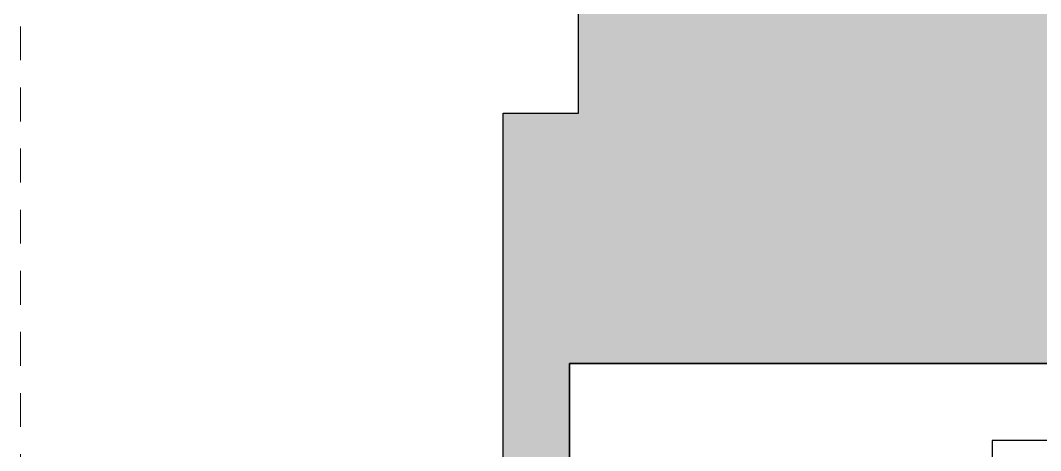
# Model space of a CAD drawing. Header units: millimetres. Extents: x 863 to 22635, y -482 to 12118.
# Drawn here: x 19637 to 19975.1, y 4234.8 to 4377.4 of the extents above; entities that cross this region are included whole.
import ezdxf

# ---------------------------------------------------------------- set-up
doc = ezdxf.new("R2010")
doc.units = ezdxf.units.MM
doc.linetypes.add('JIS_02_0.7', pattern=[1.35, 0.75, -0.6])
doc.layers.add('ABOVE_0G', color=235, linetype='JIS_02_0.7', lineweight=9)
doc.layers.add('Existing WALL_0G', color=65, linetype='Continuous')
doc.layers.add('HATCH_0G', color=251, linetype='Continuous')

msp = doc.modelspace()

# ---------------------------------------------------------------- hatches: boundary and pattern name
at = {"layer": 'HATCH_0G'}
h = msp.add_hatch(dxfattribs=at)
h.set_pattern_fill('DOTS', color=256, scale=100, angle=45)
h.set_pattern_definition([(45, (156564.5167, -4538.823), (-2.2097087, 6.62912607), [0, -6.25])])
h.paths.add_polyline_path([(19819.04, 4263.66), (19819.04, 4215.66), (19797.04, 4215.66), (19797.04, 4346.66), (19822.04, 4346.66), (19822.04, 5286.66), (21340.04, 5286.66), (21340.04, 4346.66), (21300.04, 4346.66), (21300.04, 4263.66)])
h.paths.add_polyline_path([(21035.9, 4886.65), (21185.89, 4886.65), (21185.89, 4971.47), (21035.9, 4971.47)], flags=24)
h.paths.add_polyline_path([(19952.72, 4741.83), (20190.87, 4741.83), (20190.87, 4963.19), (19952.72, 4963.19)], flags=24)

# ---------------------------------------------------------------- linework, layer by layer
at = {"layer": 'ABOVE_0G', "ltscale": 15}
msp.add_lwpolyline([(19637.04, 5286.66), (19637.04, 2945.66), (21408.04, 2945.66), (21408.04, 5286.66)], dxfattribs=at)
at = {"layer": 'Existing WALL_0G'}
msp.add_lwpolyline([(19819.04, 4263.66), (19819.04, 4215.66), (19797.04, 4215.66), (19797.04, 4346.66), (19822.04, 4346.66), (19822.04, 5286.66), (21340.04, 5286.66), (21340.04, 4346.66), (21300.04, 4346.66), (21300.04, 4263.66)], close=True, dxfattribs=at)
for points in [[(21325.04, 3173.66), (19813.04, 3173.66), (19813.04, 3966.66), (19682.04, 3966.66), (19682.04, 4215.66), (19819.04, 4215.66), (19819.04, 4263.66), (21300.04, 4263.66)], [(20333.04, 4196.11), (20333.04, 4096.21), (20306.04, 4096.21), (20306.04, 4206.66), (20091.04, 4206.66), (20091.04, 4238.21), (19959.04, 4238.21), (19959.04, 4209.08), (19860.04, 4209.08), (19860.04, 4074.21), (19815.04, 4074.21), (19815.04, 4192.21), (19716.04, 4192.21), (19716.04, 4000.21), (19860.04, 4000.21), (19860.04, 3935.21)]]:
    msp.add_lwpolyline(points, dxfattribs=at)

doc.saveas('drawing.dxf')
